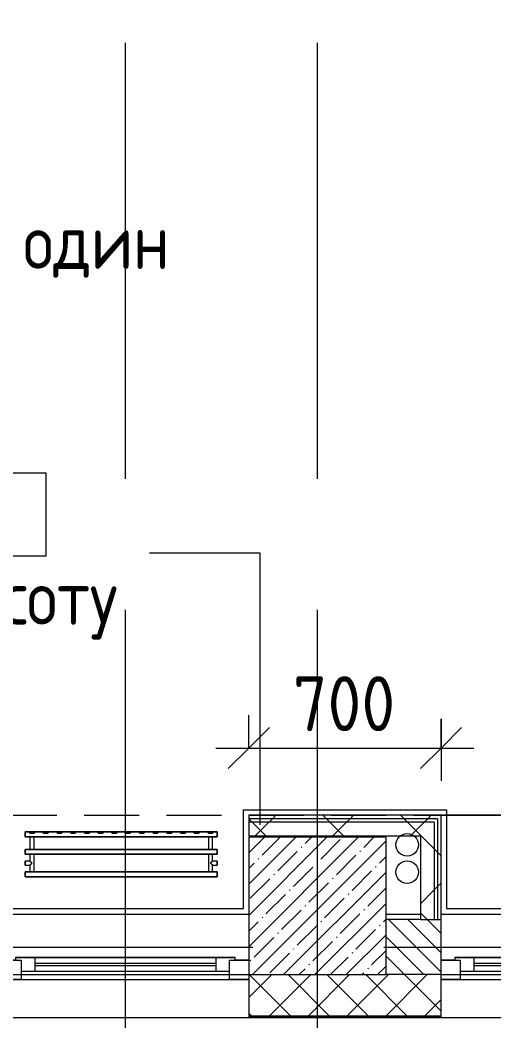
# Model space of a CAD drawing. Header units: millimetres. Extents: x 35787 to 244346, y -8553 to 29000.
# Drawn here: x 60076 to 61803, y -269 to 3376 of the extents above; entities that cross this region are included whole.
import ezdxf

# ---------------------------------------------------------------- set-up
doc = ezdxf.new("R2010")
doc.units = ezdxf.units.MM
doc.linetypes.add('ADSK_Штрих_ш2 п1', pattern=[300, 200, -100])
doc.linetypes.add('Осевая', pattern=[3175, 635, -476.25, 1587.5, -476.25])
for name, color, linetype, lineweight in [('A-ANNO-DIMS', 7, 'Continuous', 9), ('A-ANNO-DIMS-100', 7, 'Continuous', 9), ('A-DETL', 7, 'Continuous', 9), ('A-DETL-1', 7, 'ADSK_Штрих_ш2 п1', 9), ('A-GLAZ', 7, 'Continuous', 9), ('A-WALL', 7, 'Continuous', 9), ('A-WALL-1', 7, 'Continuous', 13), ('A-WALL-IDEN', 7, 'Continuous', 9), ('I-WALL', 7, 'Continuous', 9), ('S-COLS', 7, 'Continuous', 9), ('Оси', 7, 'Continuous', 9), ('Оси-2', 7, 'Осевая', 9)]:
    doc.layers.add(name, color=color, linetype=linetype, lineweight=lineweight)
for name, color, linetype, lineweight, true_color in [('A-FLOR-1', 7, 'Continuous', 9, 0xaaaaaa), ('A-WALL-3', 7, 'Continuous', 13, 0x008040), ('G-ANNO-TEXT-1', 7, 'Continuous', 9, 0x3c3c3c), ('I-WALL-3', 7, 'Continuous', 9, 0x008040), ('M-EQPM-1', 7, 'Continuous', 9, 0xaaaaaa)]:
    doc.layers.add(name, color=color, linetype=linetype, lineweight=lineweight, true_color=true_color)
doc.styles.add('GOST Common_1', font='GOST_Common.ttf', dxfattribs={"width": 0.9, "height": 200})
doc.styles.add('ISOCPEUR_1', font='isocpeur.ttf', dxfattribs={"width": 0.9, "height": 200})
doc.dimstyles.new('ISO-2_0_0_9К_Средний_округл2', dxfattribs={"dimscale": 304.8, "dimtxt": 199.196235, "dimasz": 0.492126, "dimexe": 0.393701, "dimexo": 0, "dimgap": 0, "dimtad": 1, "dimdec": 0, "dimrnd": 10, "dimzin": 0, "dimdsep": 46, "dimtxsty": 'ISOCPEUR_1', "dimblk1": 'OBLIQUE', "dimblk2": 'OBLIQUE', "dimsah": 1, "dimcen": 0.09, "dimdle": 0.393701, "dimazin": 0, "dimtfac": 1, "dimtdec": 4, "dimtix": 1, "dimtmove": 1, "dimatfit": 3, "dimfxl": 1, "dimtvp": 1, "dimtolj": 1, "dimtzin": 0, "dimarcsym": 2})
doc.dimstyles.new('ISO-2_0_0_9К_Средний_округл2_1', dxfattribs={"dimscale": 304.8, "dimtxt": 199.196235, "dimasz": 0.492126, "dimexe": 0.393701, "dimexo": 0, "dimgap": 0, "dimtad": 1, "dimdec": 0, "dimrnd": 10, "dimzin": 0, "dimdsep": 46, "dimtxsty": 'ISOCPEUR_1', "dimblk1": 'OBLIQUE', "dimblk2": 'OBLIQUE', "dimsah": 1, "dimcen": 0.09, "dimdle": 0.393701, "dimazin": 0, "dimtfac": 1, "dimtdec": 4, "dimtix": 1, "dimtmove": 0, "dimatfit": 3, "dimfxl": 1, "dimtvp": 1, "dimtolj": 1, "dimtzin": 0, "dimarcsym": 2})
pattern_1 = [(45, (0, 0), (-141.42136, 141.42136), []), (135, (0, 0), (-141.42136, -141.42136), [])]

# ---------------------------------------------------------------- blocks, each defined once
blk = doc.blocks.new('BSC_Колонна _Прямоугольная - 500х500-V9-План монтажа стен и перегородок 1 этажа  в осях 12-23')
at = {"layer": 'S-COLS'}
h = blk.add_hatch(dxfattribs=at)
h.set_pattern_fill('FP_11', color=256, style=0, pattern_type=2)
h.set_pattern_definition([(45, (-61160, -150), (-57.02463, 57.02463), []), (45, (-61102.975, -150), (-57.02463, 57.02463), [100.806, -20.161, 3.353, -16.808])])
h.paths.add_polyline_path([(-250, -250), (250, -250), (250, 250), (-250, 250), (-250, 46.3)])
for p, q in [((250, 250), (-250, 250)), ((-250, 250), (-250, -250)), ((250, -250), (250, 250)), ((-250, -250), (250, -250))]:
    blk.add_line(p, q, dxfattribs=at)
blk = doc.blocks.new('120_Окно_СКБ_1Ст - 120_Окно_СКБ_1Ст 900х2500_h_-V26-План монтажа стен и перегородок 1 этажа  в осях 12-23')
at = {"layer": 'A-GLAZ'}
for p, q in [((-450, -127), (-450, -57)), ((-450, -57), (-380, -57)), ((450, -57), (-450, -57)), ((-380, -57), (-380, -127)), ((380, -127), (380, -57)), ((380, -57), (450, -57)), ((450, -57), (450, -127)), ((380, -87), (-380, -87)), ((-380, -87), (-380, -127)), ((-330, -137), (-330, -87)), ((-330, -107), (330, -107)), ((330, -137), (330, -87)), ((380, -127), (380, -87)), ((-380, -127), (-450, -127)), ((-450, -127), (-400, -127)), ((-380, -127), (-400, -127)), ((-400, -127), (-400, -137)), ((-400, -137), (400, -137)), ((400, -137), (-400, -137)), ((330, -117), (-330, -117)), ((450, -127), (380, -127)), ((400, -127), (380, -127)), ((400, -127), (450, -127)), ((400, -137), (400, -127))]:
    blk.add_line(p, q, dxfattribs=at)
blk = doc.blocks.new('120_Окно_СКБ_2Ст - 120_Окно_СКБ_2Ст 2100х2500 _мал створка справа_-22445857-План монтажа стен и перегородок 1 этажа  в осях 12-23')
at = {"layer": 'A-GLAZ'}
for p, q in [((-1050, -127), (-1050, -57)), ((-1050, -57), (-980, -57)), ((1050, -57), (-1050, -57)), ((-980, -57), (-980, -127)), ((150, -127), (150, -57)), ((150, -57), (220, -57)), ((220, -57), (220, -127)), ((980, -127), (980, -57)), ((980, -57), (1050, -57)), ((1050, -57), (1050, -127)), ((150, -87), (-980, -87)), ((-980, -87), (-980, -127)), ((-930, -137), (-930, -87)), ((-930, -107), (100, -107)), ((100, -137), (100, -87)), ((150, -127), (150, -87)), ((980, -87), (220, -87)), ((220, -87), (220, -127)), ((270, -137), (270, -87)), ((270, -107), (930, -107)), ((930, -137), (930, -87)), ((980, -127), (980, -87)), ((-980, -127), (-1050, -127)), ((-1050, -127), (-1000, -127)), ((-980, -127), (-1000, -127)), ((-1000, -127), (-1000, -137)), ((-1000, -137), (170, -137)), ((170, -137), (-1000, -137)), ((100, -117), (-930, -117)), ((220, -127), (150, -127)), ((170, -127), (150, -127)), ((170, -127), (200, -127)), ((170, -137), (170, -127)), ((220, -127), (200, -127)), ((200, -127), (200, -137)), ((200, -137), (1000, -137)), ((1000, -137), (200, -137)), ((930, -117), (270, -117)), ((1050, -127), (980, -127)), ((1000, -127), (980, -127)), ((1000, -127), (1050, -127)), ((1000, -137), (1000, -127))]:
    blk.add_line(p, q, dxfattribs=at)
blk = doc.blocks.new('radiator_prado_classic_z_tip_30_po exemplyaru - Classic Z Тип 30-500-V54-План монтажа стен и перегородок 1 этажа  в осях 12-23')
at = {"layer": 'M-EQPM-1'}
for p, q in [((0, 228), (0, 210)), ((700, 228), (0, 228)), ((0, 210), (0, 228)), ((0, 228), (12.5, 228)), ((12.5, 228), (37.5, 228)), ((37.5, 228), (12.5, 228)), ((12.5, 228), (37.5, 228)), ((12.5, 228), (17.5, 223)), ((12.5, 228), (17.5, 223)), ((32.5, 223), (17.5, 223)), ((17.5, 223), (32.5, 223)), ((32.5, 223), (37.5, 228)), ((37.5, 228), (32.5, 223)), ((37.5, 228), (62.5, 228)), ((62.5, 228), (87.5, 228)), ((87.5, 228), (62.5, 228)), ((62.5, 228), (87.5, 228)), ((62.5, 228), (67.5, 223)), ((62.5, 228), (67.5, 223)), ((82.5, 223), (67.5, 223)), ((67.5, 223), (82.5, 223)), ((82.5, 223), (87.5, 228)), ((87.5, 228), (82.5, 223)), ((87.5, 228), (112.5, 228)), ((112.5, 228), (137.5, 228)), ((137.5, 228), (112.5, 228)), ((112.5, 228), (137.5, 228)), ((112.5, 228), (117.5, 223)), ((112.5, 228), (117.5, 223)), ((132.5, 223), (117.5, 223)), ((117.5, 223), (132.5, 223)), ((132.5, 223), (137.5, 228)), ((137.5, 228), (132.5, 223)), ((137.5, 228), (162.5, 228)), ((162.5, 228), (187.5, 228)), ((187.5, 228), (162.5, 228)), ((162.5, 228), (187.5, 228)), ((162.5, 228), (167.5, 223)), ((162.5, 228), (167.5, 223)), ((182.5, 223), (167.5, 223)), ((167.5, 223), (182.5, 223)), ((182.5, 223), (187.5, 228)), ((187.5, 228), (182.5, 223)), ((187.5, 228), (212.5, 228)), ((212.5, 228), (237.5, 228)), ((237.5, 228), (212.5, 228)), ((212.5, 228), (237.5, 228)), ((212.5, 228), (217.5, 223)), ((212.5, 228), (217.5, 223)), ((232.5, 223), (217.5, 223)), ((217.5, 223), (232.5, 223)), ((232.5, 223), (237.5, 228)), ((237.5, 228), (232.5, 223)), ((237.5, 228), (262.5, 228)), ((262.5, 228), (287.5, 228)), ((287.5, 228), (262.5, 228)), ((262.5, 228), (287.5, 228)), ((262.5, 228), (267.5, 223)), ((262.5, 228), (267.5, 223)), ((282.5, 223), (267.5, 223)), ((267.5, 223), (282.5, 223)), ((282.5, 223), (287.5, 228)), ((287.5, 228), (282.5, 223)), ((287.5, 228), (312.5, 228)), ((312.5, 228), (337.5, 228)), ((337.5, 228), (312.5, 228)), ((312.5, 228), (337.5, 228)), ((312.5, 228), (317.5, 223)), ((312.5, 228), (317.5, 223)), ((332.5, 223), (317.5, 223)), ((317.5, 223), (332.5, 223)), ((332.5, 223), (337.5, 228)), ((337.5, 228), (332.5, 223)), ((337.5, 228), (362.5, 228)), ((362.5, 228), (387.5, 228)), ((387.5, 228), (362.5, 228)), ((362.5, 228), (387.5, 228)), ((362.5, 228), (367.5, 223)), ((362.5, 228), (367.5, 223)), ((382.5, 223), (367.5, 223)), ((367.5, 223), (382.5, 223)), ((382.5, 223), (387.5, 228)), ((387.5, 228), (382.5, 223)), ((387.5, 228), (412.5, 228)), ((412.5, 228), (437.5, 228)), ((437.5, 228), (412.5, 228)), ((412.5, 228), (437.5, 228)), ((412.5, 228), (417.5, 223)), ((412.5, 228), (417.5, 223)), ((432.5, 223), (417.5, 223)), ((417.5, 223), (432.5, 223)), ((432.5, 223), (437.5, 228)), ((437.5, 228), (432.5, 223)), ((437.5, 228), (462.5, 228)), ((462.5, 228), (487.5, 228)), ((487.5, 228), (462.5, 228)), ((462.5, 228), (487.5, 228)), ((462.5, 228), (467.5, 223)), ((462.5, 228), (467.5, 223)), ((482.5, 223), (467.5, 223)), ((467.5, 223), (482.5, 223)), ((482.5, 223), (487.5, 228)), ((487.5, 228), (482.5, 223)), ((487.5, 228), (512.5, 228)), ((512.5, 228), (537.5, 228)), ((537.5, 228), (512.5, 228)), ((512.5, 228), (537.5, 228)), ((512.5, 228), (517.5, 223)), ((512.5, 228), (517.5, 223)), ((532.5, 223), (517.5, 223)), ((517.5, 223), (532.5, 223)), ((532.5, 223), (537.5, 228)), ((537.5, 228), (532.5, 223)), ((537.5, 228), (562.5, 228)), ((562.5, 228), (587.5, 228)), ((587.5, 228), (562.5, 228)), ((562.5, 228), (587.5, 228)), ((562.5, 228), (567.5, 223)), ((562.5, 228), (567.5, 223)), ((582.5, 223), (567.5, 223)), ((567.5, 223), (582.5, 223)), ((582.5, 223), (587.5, 228)), ((587.5, 228), (582.5, 223)), ((587.5, 228), (612.5, 228)), ((612.5, 228), (637.5, 228)), ((637.5, 228), (612.5, 228)), ((612.5, 228), (637.5, 228)), ((612.5, 228), (617.5, 223)), ((617.5, 223), (612.5, 228)), ((632.5, 223), (617.5, 223)), ((617.5, 223), (632.5, 223)), ((632.5, 223), (637.5, 228)), ((637.5, 228), (632.5, 223)), ((637.5, 228), (662.5, 228)), ((662.5, 228), (687.5, 228)), ((687.5, 228), (662.5, 228)), ((662.5, 228), (687.5, 228)), ((662.5, 228), (667.5, 223)), ((662.5, 228), (667.5, 223)), ((682.5, 223), (667.5, 223)), ((667.5, 223), (682.5, 223)), ((682.5, 223), (687.5, 228)), ((687.5, 228), (682.5, 223)), ((687.5, 228), (700, 228)), ((700, 210), (700, 228)), ((700, 228), (700, 210)), ((0, 210), (700, 210)), ((17.5, 210), (0, 210)), ((17.5, 210), (17.5, 164)), ((17.5, 210), (17.5, 164)), ((21.2, 210), (17.5, 210)), ((17.5, 210), (32.5, 210)), ((32.5, 210), (17.5, 210)), ((17.5, 210), (26.9, 210)), ((31.5, 210), (18.5, 210)), ((32.5, 210), (21.2, 210)), ((26.9, 210), (32.2, 210)), ((32.2, 210), (32.5, 210)), ((32.5, 164), (32.5, 210)), ((32.5, 164), (32.5, 210)), ((667.5, 210), (32.5, 210)), ((667.5, 210), (667.5, 164)), ((667.5, 210), (667.5, 164)), ((682.5, 210), (667.5, 210)), ((667.5, 210), (682.5, 210)), ((682.5, 210), (667.5, 210)), ((667.5, 210), (682.5, 210)), ((681.5, 210), (668.5, 210)), ((682.5, 164), (682.5, 210)), ((682.5, 164), (682.5, 210)), ((700, 210), (682.5, 210)), ((700, 164), (0, 164)), ((0, 164), (0, 146)), ((0, 146), (0, 164)), ((0, 164), (17.5, 164)), ((0, 146), (700, 146)), ((17.5, 146), (0, 146)), ((18.5, 164), (17.5, 164)), ((17.5, 164), (32.5, 164)), ((32.5, 164), (17.5, 164)), ((17.5, 164), (21.2, 164)), ((17.5, 146), (17.5, 121.5)), ((17.5, 146), (17.5, 121.5)), ((17.5, 146), (32.5, 146)), ((32.5, 146), (17.5, 146)), ((17.5, 146), (32.5, 146)), ((32.5, 146), (17.5, 146)), ((19.7, 164), (18.5, 164)), ((18.5, 164), (31.5, 164)), ((31.5, 146), (18.5, 146)), ((21.2, 164), (19.7, 164)), ((32.5, 164), (21.2, 164)), ((21.2, 164), (32.5, 164)), ((32.5, 164), (667.5, 164)), ((32.5, 82), (32.5, 146)), ((32.5, 82), (32.5, 146)), ((667.5, 146), (32.5, 146)), ((682.5, 164), (667.5, 164)), ((667.5, 164), (682.5, 164)), ((682.5, 164), (667.5, 164)), ((667.5, 164), (682.5, 164)), ((667.5, 146), (667.5, 82)), ((667.5, 146), (667.5, 82)), ((667.5, 146), (682.5, 146)), ((682.5, 146), (667.5, 146)), ((667.5, 146), (682.5, 146)), ((682.5, 146), (667.5, 146)), ((668.5, 164), (681.5, 164)), ((681.5, 146), (668.5, 146)), ((682.5, 164), (700, 164)), ((682.5, 121.5), (682.5, 146)), ((682.5, 121.5), (682.5, 146)), ((700, 146), (682.5, 146)), ((700, 146), (700, 164)), ((700, 164), (700, 146)), ((17.5, 121.5), (0, 121.5)), ((17.5, 121.5), (0, 121.5)), ((0, 121.5), (0, 121.2)), ((0, 106.5), (0, 121.5)), ((0, 121.2), (0, 106.8)), ((0, 121.2), (0, 120.5)), ((0, 120.5), (0, 121.2)), ((0, 121.2), (0, 121.2)), ((0, 120.5), (0, 119.3)), ((0, 119.3), (0, 120.5)), ((0, 119.3), (0, 117.8)), ((0, 117.8), (0, 119.3)), ((0, 117.8), (0, 115.9)), ((0, 115.9), (0, 117.8)), ((0, 115.9), (0, 114)), ((0, 114), (0, 115.9)), ((0, 114), (0, 112.1)), ((0, 112.1), (0, 114)), ((0, 112.1), (0, 110.2)), ((0, 110.2), (0, 112.1)), ((0, 110.2), (0, 108.7)), ((0, 108.7), (0, 110.2)), ((700, 121.5), (682.5, 121.5)), ((700, 121.5), (682.5, 121.5)), ((700, 121.5), (700, 106.5)), ((700, 121.2), (700, 121.5)), ((700, 121.5), (700, 121.2)), ((700, 121.2), (700, 121.5)), ((700, 120.5), (700, 121.2)), ((700, 121.2), (700, 120.5)), ((700, 106.8), (700, 121.2)), ((700, 119.3), (700, 120.5)), ((700, 120.5), (700, 119.3)), ((700, 117.8), (700, 119.3)), ((700, 119.3), (700, 117.8)), ((700, 115.9), (700, 117.8)), ((700, 117.8), (700, 115.9)), ((700, 114), (700, 115.9)), ((700, 115.9), (700, 114)), ((700, 112.1), (700, 114)), ((700, 114), (700, 112.1)), ((700, 110.2), (700, 112.1)), ((700, 112.1), (700, 106.8)), ((700, 108.7), (700, 110.2)), ((0, 108.7), (0, 106.8)), ((0, 106.8), (0, 108.7)), ((0, 106.8), (0, 106.5)), ((0, 106.8), (0, 106.8)), ((0, 106.5), (17.5, 106.5)), ((0, 106.5), (17.5, 106.5)), ((700, 82), (0, 82)), ((0, 82), (0, 64)), ((0, 64), (0, 82)), ((0, 82), (17.5, 82)), ((17.5, 106.5), (17.5, 82)), ((17.5, 106.5), (17.5, 82)), ((32.5, 82), (17.5, 82)), ((17.5, 82), (32.5, 82)), ((32.5, 82), (17.5, 82)), ((17.5, 82), (32.5, 82)), ((18.5, 82), (31.5, 82)), ((32.5, 82), (667.5, 82)), ((682.5, 82), (667.5, 82)), ((667.5, 82), (682.5, 82)), ((682.5, 82), (667.5, 82)), ((667.5, 82), (682.5, 82)), ((668.5, 82), (681.5, 82)), ((682.5, 82), (682.5, 106.5)), ((682.5, 106.5), (700, 106.5)), ((682.5, 82), (682.5, 106.5)), ((682.5, 106.5), (700, 106.5)), ((682.5, 82), (700, 82)), ((700, 107.5), (700, 108.7)), ((700, 106.8), (700, 107.5)), ((700, 106.5), (700, 106.8)), ((700, 106.8), (700, 106.5)), ((700, 106.5), (700, 106.8)), ((700, 64), (700, 82)), ((700, 82), (700, 64)), ((700, 64), (0, 64)), ((0, 64), (700, 64))]:
    blk.add_line(p, q, dxfattribs=at)
for points, knots in [([(17.8, 121.2), (17.7, 121.3), (17.7, 121.3), (17.5, 121.5), (17.5, 121.5), (17.5, 121.5)], [0.8571429, 0.8571429, 0.8571429, 0.8571429, 0.8928571, 0.9285714, 1, 1, 1, 1]), ([(17.5, 121.5), (17.5, 121.5), (17.5, 121.5), (17.7, 121.3), (17.7, 121.3), (17.8, 121.2)], [0, 0, 0, 0, 0.0714286, 0.1071429, 0.1428571, 0.1428571, 0.1428571, 0.1428571]), ([(17.5, 121.5), (17.5, 121.5), (17.5, 121.5), (17.7, 121.3), (17.7, 121.3), (17.8, 121.2)], [0, 0, 0, 0, 0.0714286, 0.1071429, 0.1428571, 0.1428571, 0.1428571, 0.1428571]), ([(25, 114), (24.5, 114.5), (23.6, 115.4), (22.4, 116.6), (21.6, 117.4), (21.1, 117.9), (20.8, 118.2), (20.5, 118.5), (20.2, 118.8), (19.8, 119.1), (19.6, 119.4), (19.3, 119.7), (19, 120), (18.7, 120.3), (18.5, 120.5), (18.3, 120.7), (18.1, 120.9), (17.9, 121.1), (17.8, 121.2), (17.7, 121.3), (17.5, 121.5), (17.5, 121.5), (17.5, 121.5)], [0, 0, 0, 0, 0.142857, 0.285714, 0.357143, 0.392857, 0.428571, 0.464286, 0.5, 0.535714, 0.571429, 0.607143, 0.642857, 0.678571, 0.714286, 0.75, 0.785714, 0.821429, 0.857143, 0.892857, 0.928571, 1, 1, 1, 1]), ([(17.5, 106.5), (17.5, 106.5), (17.5, 106.5), (17.7, 106.7), (17.8, 106.8), (17.9, 106.9), (18.1, 107.1), (18.3, 107.3), (18.5, 107.5), (18.7, 107.7), (19, 108), (19.3, 108.3), (19.6, 108.6), (19.8, 108.9), (20.3, 109.3), (20.7, 109.7), (21.1, 110.1), (21.6, 110.6), (22.4, 111.4), (23.6, 112.6), (24.5, 113.5), (25, 114)], [0, 0, 0, 0, 0.071429, 0.107143, 0.142857, 0.178571, 0.214286, 0.25, 0.285714, 0.321429, 0.357143, 0.392857, 0.428571, 0.464286, 0.5, 0.571429, 0.607143, 0.642857, 0.714286, 0.857143, 1, 1, 1, 1]), ([(17.8, 121.2), (17.8, 121.2), (17.9, 121.1), (18.1, 120.9), (18.3, 120.7), (18.5, 120.5), (18.7, 120.3), (19, 120), (19.3, 119.7), (19.6, 119.4), (19.8, 119.1), (20.3, 118.7), (20.7, 118.3), (21.1, 117.9), (21.6, 117.4), (22.4, 116.6), (23.1, 115.9), (23.6, 115.4)], [0.1428571, 0.1428571, 0.1428571, 0.1428571, 0.1785714, 0.2142857, 0.25, 0.2857143, 0.3214286, 0.3571429, 0.3928571, 0.4285714, 0.4642857, 0.5, 0.5714286, 0.6071429, 0.6428571, 0.7142857, 0.8571429, 0.8571429, 0.8571429, 0.8571429]), ([(22.1, 111.1), (21.9, 110.9), (21.6, 110.6), (21.1, 110.1), (20.8, 109.8), (20.5, 109.5), (20.2, 109.2), (19.8, 108.9), (19.6, 108.6), (19.3, 108.3), (19, 108), (18.7, 107.7), (18.5, 107.5), (18.3, 107.3), (18.1, 107.1), (17.9, 106.9), (17.8, 106.8), (17.8, 106.8)], [0.2857143, 0.2857143, 0.2857143, 0.2857143, 0.3571429, 0.3928571, 0.4285714, 0.4642857, 0.5, 0.5357143, 0.5714286, 0.6071429, 0.6428571, 0.6785714, 0.7142857, 0.75, 0.7857143, 0.8214286, 0.8571429, 0.8571429, 0.8571429, 0.8571429]), ([(17.8, 106.8), (17.8, 106.8), (17.9, 106.9), (18.1, 107.1), (18.3, 107.3), (18.5, 107.5), (18.7, 107.7), (19, 108), (19.3, 108.3), (19.6, 108.6), (19.9, 108.8), (20.3, 109.3), (20.6, 109.6), (20.8, 109.8)], [0.1428571, 0.1428571, 0.1428571, 0.1428571, 0.1785714, 0.2142857, 0.25, 0.2857143, 0.3214286, 0.3571429, 0.3928571, 0.4285714, 0.4642857, 0.5, 0.5714286, 0.5714286, 0.5714286, 0.5714286]), ([(19.6, 119.4), (19.7, 119.3), (19.9, 119.2), (20.3, 118.7), (20.6, 118.4), (20.8, 118.2)], [0.4285714, 0.4285714, 0.4285714, 0.4285714, 0.4642857, 0.5, 0.5714286, 0.5714286, 0.5714286, 0.5714286]), ([(22.1, 116.9), (21.9, 117.1), (21.6, 117.4), (21.1, 117.9), (20.9, 118.1), (20.8, 118.2)], [0.2857143, 0.2857143, 0.2857143, 0.2857143, 0.3571429, 0.3928571, 0.4285714, 0.4285714, 0.4285714, 0.4285714]), ([(20.8, 118.2), (20.9, 118.1), (21.1, 117.9), (21.6, 117.4), (21.9, 117.1), (22.1, 116.9)], [0.5714286, 0.5714286, 0.5714286, 0.5714286, 0.6071429, 0.6428571, 0.7142857, 0.7142857, 0.7142857, 0.7142857]), ([(20.8, 109.8), (20.9, 109.9), (21.1, 110.1), (21.6, 110.6), (21.9, 110.9), (22.1, 111.1)], [0.5714286, 0.5714286, 0.5714286, 0.5714286, 0.6071429, 0.6428571, 0.7142857, 0.7142857, 0.7142857, 0.7142857]), ([(22.1, 111.1), (21.9, 110.9), (21.6, 110.6), (21.1, 110.1), (20.9, 109.9), (20.8, 109.8)], [0.2857143, 0.2857143, 0.2857143, 0.2857143, 0.3571429, 0.3928571, 0.4285714, 0.4285714, 0.4285714, 0.4285714]), ([(675, 114), (675.5, 114.5), (676.4, 115.4), (677.6, 116.6), (678.4, 117.4), (678.9, 117.9), (679.2, 118.2), (679.5, 118.5), (679.8, 118.8), (680.1, 119.2), (680.4, 119.4), (680.7, 119.7), (681, 120), (681.3, 120.3), (681.5, 120.5), (681.7, 120.7), (681.9, 120.9), (682.1, 121.1), (682.2, 121.2), (682.3, 121.3), (682.5, 121.5), (682.5, 121.5), (682.5, 121.5)], [0, 0, 0, 0, 0.142857, 0.285714, 0.357143, 0.392857, 0.428571, 0.464286, 0.5, 0.535714, 0.571429, 0.607143, 0.642857, 0.678571, 0.714286, 0.75, 0.785714, 0.821429, 0.857143, 0.892857, 0.928571, 1, 1, 1, 1]), ([(682.5, 106.5), (682.5, 106.5), (682.5, 106.5), (682.3, 106.7), (682.2, 106.8), (682.1, 106.9), (681.9, 107.1), (681.7, 107.3), (681.5, 107.5), (681.3, 107.7), (681, 108), (680.7, 108.3), (680.4, 108.6), (680.1, 108.8), (679.7, 109.3), (679.3, 109.7), (678.9, 110.1), (678.4, 110.6), (677.6, 111.4), (676.4, 112.6), (675.5, 113.5), (675, 114)], [0, 0, 0, 0, 0.071429, 0.107143, 0.142857, 0.178571, 0.214286, 0.25, 0.285714, 0.321429, 0.357143, 0.392857, 0.428571, 0.464286, 0.5, 0.571429, 0.607143, 0.642857, 0.714286, 0.857143, 1, 1, 1, 1]), ([(682.2, 121.2), (682.2, 121.2), (682.1, 121.1), (681.9, 120.9), (681.7, 120.7), (681.5, 120.5), (681.3, 120.3), (681, 120), (680.7, 119.7), (680.4, 119.4), (680.1, 119.2), (679.7, 118.7), (679.3, 118.3), (678.9, 117.9), (678.4, 117.4), (677.6, 116.6), (676.9, 115.9), (676.4, 115.4)], [0.1428571, 0.1428571, 0.1428571, 0.1428571, 0.1785714, 0.2142857, 0.25, 0.2857143, 0.3214286, 0.3571429, 0.3928571, 0.4285714, 0.4642857, 0.5, 0.5714286, 0.6071429, 0.6428571, 0.7142857, 0.8571429, 0.8571429, 0.8571429, 0.8571429]), ([(682.2, 121.2), (682.2, 121.2), (682.1, 121.1), (681.9, 120.9), (681.7, 120.7), (681.5, 120.5), (681.3, 120.3), (681, 120), (680.7, 119.7), (680.4, 119.4), (680.1, 119.2), (679.7, 118.7), (679.3, 118.3), (678.9, 117.9), (678.4, 117.4), (677.6, 116.6), (676.9, 115.9), (676.4, 115.4)], [0.1428571, 0.1428571, 0.1428571, 0.1428571, 0.1785714, 0.2142857, 0.25, 0.2857143, 0.3214286, 0.3571429, 0.3928571, 0.4285714, 0.4642857, 0.5, 0.5714286, 0.6071429, 0.6428571, 0.7142857, 0.8571429, 0.8571429, 0.8571429, 0.8571429]), ([(676.4, 115.4), (676.9, 115.9), (677.6, 116.6), (678.4, 117.4), (678.9, 117.9), (679.2, 118.2), (679.5, 118.5), (679.8, 118.8), (680.1, 119.2), (680.4, 119.4), (680.7, 119.7), (681, 120), (681.3, 120.3), (681.5, 120.5), (681.7, 120.7), (681.9, 120.9), (682.1, 121.1), (682.2, 121.2), (682.2, 121.2)], [0.1428571, 0.1428571, 0.1428571, 0.1428571, 0.2857143, 0.3571429, 0.3928571, 0.4285714, 0.4642857, 0.5, 0.5357143, 0.5714286, 0.6071429, 0.6428571, 0.6785714, 0.7142857, 0.75, 0.7857143, 0.8214286, 0.8571429, 0.8571429, 0.8571429, 0.8571429]), ([(677.9, 111.1), (678.1, 110.9), (678.4, 110.6), (678.9, 110.1), (679.2, 109.8), (679.5, 109.5), (679.8, 109.2), (680.1, 108.8), (680.4, 108.6), (680.7, 108.3), (681, 108), (681.3, 107.7), (681.5, 107.5), (681.7, 107.3), (681.9, 107.1), (682.1, 106.9), (682.2, 106.8), (682.2, 106.8)], [0.2857143, 0.2857143, 0.2857143, 0.2857143, 0.3571429, 0.3928571, 0.4285714, 0.4642857, 0.5, 0.5357143, 0.5714286, 0.6071429, 0.6428571, 0.6785714, 0.7142857, 0.75, 0.7857143, 0.8214286, 0.8571429, 0.8571429, 0.8571429, 0.8571429]), ([(677.9, 111.1), (678.1, 110.9), (678.4, 110.6), (678.9, 110.1), (679.2, 109.8), (679.5, 109.5), (679.8, 109.2), (680.1, 108.8), (680.4, 108.6), (680.7, 108.3), (681, 108), (681.3, 107.7), (681.5, 107.5), (681.7, 107.3), (681.9, 107.1), (682.1, 106.9), (682.2, 106.8), (682.2, 106.8)], [0.2857143, 0.2857143, 0.2857143, 0.2857143, 0.3571429, 0.3928571, 0.4285714, 0.4642857, 0.5, 0.5357143, 0.5714286, 0.6071429, 0.6428571, 0.6785714, 0.7142857, 0.75, 0.7857143, 0.8214286, 0.8571429, 0.8571429, 0.8571429, 0.8571429]), ([(682.2, 106.8), (682.2, 106.8), (682.1, 106.9), (681.9, 107.1), (681.7, 107.3), (681.5, 107.5), (681.3, 107.7), (681, 108), (680.7, 108.3), (680.4, 108.6), (680.1, 108.8), (679.7, 109.3), (679.3, 109.7), (678.9, 110.1), (678.4, 110.6), (678.1, 110.9), (677.9, 111.1)], [0.1428571, 0.1428571, 0.1428571, 0.1428571, 0.1785714, 0.2142857, 0.25, 0.2857143, 0.3214286, 0.3571429, 0.3928571, 0.4285714, 0.4642857, 0.5, 0.5714286, 0.6071429, 0.6428571, 0.7142857, 0.7142857, 0.7142857, 0.7142857]), ([(682.5, 121.5), (682.5, 121.5), (682.5, 121.5), (682.3, 121.3), (682.3, 121.3), (682.2, 121.2)], [0, 0, 0, 0, 0.0714286, 0.1071429, 0.1428571, 0.1428571, 0.1428571, 0.1428571]), ([(682.5, 121.5), (682.5, 121.5), (682.5, 121.5), (682.3, 121.3), (682.3, 121.3), (682.2, 121.2)], [0, 0, 0, 0, 0.0714286, 0.1071429, 0.1428571, 0.1428571, 0.1428571, 0.1428571]), ([(682.2, 121.2), (682.3, 121.3), (682.3, 121.3), (682.5, 121.5), (682.5, 121.5), (682.5, 121.5)], [0.8571429, 0.8571429, 0.8571429, 0.8571429, 0.8928571, 0.9285714, 1, 1, 1, 1]), ([(17.5, 106.5), (17.5, 106.5), (17.5, 106.5), (17.7, 106.7), (17.7, 106.7), (17.8, 106.8)], [0, 0, 0, 0, 0.0714286, 0.1071429, 0.1428571, 0.1428571, 0.1428571, 0.1428571]), ([(17.8, 106.8), (17.7, 106.7), (17.7, 106.7), (17.5, 106.5), (17.5, 106.5), (17.5, 106.5)], [0.8571429, 0.8571429, 0.8571429, 0.8571429, 0.8928571, 0.9285714, 1, 1, 1, 1]), ([(17.8, 106.8), (17.7, 106.7), (17.7, 106.7), (17.5, 106.5), (17.5, 106.5), (17.5, 106.5)], [0.8571429, 0.8571429, 0.8571429, 0.8571429, 0.8928571, 0.9285714, 1, 1, 1, 1]), ([(682.2, 106.8), (682.3, 106.7), (682.3, 106.7), (682.5, 106.5), (682.5, 106.5), (682.5, 106.5)], [0.8571429, 0.8571429, 0.8571429, 0.8571429, 0.8928571, 0.9285714, 1, 1, 1, 1]), ([(682.2, 106.8), (682.3, 106.7), (682.3, 106.7), (682.5, 106.5), (682.5, 106.5), (682.5, 106.5)], [0.8571429, 0.8571429, 0.8571429, 0.8571429, 0.8928571, 0.9285714, 1, 1, 1, 1]), ([(682.5, 106.5), (682.5, 106.5), (682.5, 106.5), (682.3, 106.7), (682.3, 106.7), (682.2, 106.8)], [0, 0, 0, 0, 0.0714286, 0.1071429, 0.1428571, 0.1428571, 0.1428571, 0.1428571])]:
    blk.add_open_spline(points, degree=3, knots=knots, dxfattribs=at)
for points in [[(20.8, 118.2), (20.7, 118.3), (20.5, 118.5), (20.2, 118.8), (19.9, 119.2), (19.6, 119.4), (19.3, 119.7), (19, 120), (18.7, 120.3), (18.5, 120.5), (18.3, 120.7), (18.1, 120.9), (17.9, 121.1), (17.8, 121.2), (17.8, 121.2)], [(17.8, 121.2), (17.8, 121.2), (17.9, 121.1), (18.1, 120.9), (18.3, 120.7), (18.5, 120.5), (18.7, 120.3), (19, 120), (19.3, 119.7), (19.5, 119.5), (19.6, 119.4)], [(20.8, 109.8), (20.7, 109.7), (20.5, 109.5), (20.2, 109.2), (19.9, 108.8), (19.6, 108.6), (19.3, 108.3), (19, 108), (18.7, 107.7), (18.5, 107.5), (18.3, 107.3), (18.1, 107.1), (17.9, 106.9), (17.8, 106.8), (17.8, 106.8)], [(23.6, 115.4), (23.1, 115.9), (22.6, 116.4), (22.1, 116.9)], [(22.1, 116.9), (22.6, 116.4), (23.1, 115.9), (23.6, 115.4)], [(25, 114), (24.5, 113.5), (23.6, 112.6), (22.6, 111.6), (22.1, 111.1)], [(22.1, 111.1), (22.6, 111.6), (23.1, 112.1), (23.6, 112.6)], [(23.6, 112.6), (23.1, 112.1), (22.6, 111.6), (22.1, 111.1)], [(25, 114), (24.5, 114.5), (24, 115), (23.6, 115.4)], [(23.6, 115.4), (24, 115), (24.5, 114.5), (25, 114)], [(23.6, 115.4), (24, 115), (24.5, 114.5), (25, 114)], [(23.6, 112.6), (24, 113), (24.5, 113.5), (25, 114)], [(25, 114), (24.5, 113.5), (24, 113), (23.6, 112.6)], [(676.4, 115.4), (676, 115), (675.5, 114.5), (675, 114)], [(676.4, 115.4), (676, 115), (675.5, 114.5), (675, 114)], [(675, 114), (675.5, 114.5), (676, 115), (676.4, 115.4)], [(675, 114), (675.5, 113.5), (676.4, 112.6), (677.4, 111.6), (677.9, 111.1)], [(675, 114), (675.5, 113.5), (676.4, 112.6), (677.4, 111.6), (677.9, 111.1)], [(676.4, 112.6), (676, 113), (675.5, 113.5), (675, 114)], [(677.9, 111.1), (677.4, 111.6), (676.9, 112.1), (676.4, 112.6)]]:
    blk.add_open_spline(points, degree=3, dxfattribs=at)
blk = doc.blocks.new('DIMBLOCK42-План монтажа стен и перегородок 1 этажа  в осях 12-23')
at = {"layer": 'A-ANNO-DIMS-100'}
for p, q in [((60910, 722), (60910, 845)), ((61610, 831.1), (61610, 605)), ((61610, 725), (61610, 831.1)), ((60790, 725), (61730, 725)), ((60910, 725), (60910, 722))]:
    blk.add_line(p, q, dxfattribs=at)
at = {"layer": 'A-ANNO-DIMS-100', "lineweight": 20}
for p, q in [((60910, 725), (60985, 800)), ((61610, 725), (61685, 800)), ((60910, 725), (60835, 650)), ((61610, 725), (61535, 650))]:
    blk.add_line(p, q, dxfattribs=at)
at = {"layer": 'A-ANNO-DIMS-100', "color": 0, "insert": (61070.4, 986.3), "char_height": 200, "width": 455.087, "attachment_point": 1, "line_spacing_factor": 1.149209, "style": 'ISOCPEUR_1'}
blk.add_mtext('700', dxfattribs=at)
blk = doc.blocks.new('_Oblique')
at = {"color": 0, "linetype": 'ByBlock', "lineweight": -2}
blk.add_line((-0.5, -0.5), (0.5, 0.5), dxfattribs=at)
blk = doc.blocks.new('DIMBLOCK43-План монтажа стен и перегородок 1 этажа  в осях 12-23')
at = {"layer": 'A-ANNO-DIMS-100'}
for p, q in [((62422.1, 1002.5), (62422.1, 523.3)), ((61998, 600), (61998, -20)), ((62422.1, 523.3), (61998, 290)), ((61610, 480), (62118, 480)), ((61998, 480), (61610, 480)), ((62104.1, 100), (61878, 100)), ((61998, 100), (62104.1, 100))]:
    blk.add_line(p, q, dxfattribs=at)
at = {"layer": 'A-ANNO-DIMS-100', "lineweight": 20}
for p, q in [((61998, 480), (61923, 555)), ((61998, 480), (62073, 405)), ((61998, 100), (61923, 175)), ((61998, 100), (62073, 25))]:
    blk.add_line(p, q, dxfattribs=at)
at = {"layer": 'A-ANNO-DIMS-100', "color": 0, "insert": (62160.8, 623.3), "char_height": 200, "width": 455.087, "attachment_point": 1, "rotation": 90, "line_spacing_factor": 1.149209, "style": 'ISOCPEUR_1'}
blk.add_mtext('380', dxfattribs=at)
blk = doc.blocks.new('М_стена2 - Типоразмер-30678229-План монтажа стен и перегородок 1 этажа  в осях 12-23')
at = {"layer": 'A-WALL-IDEN'}
for p, q in [((3.258, 1.523), (-3.273, 1.523)), ((-3.273, 1.523), (-3.273, -1.477)), ((3.258, -1.477), (3.258, 1.523)), ((-3.273, -1.477), (3.258, -1.477))]:
    blk.add_line(p, q, dxfattribs=at)

msp = doc.modelspace()

# ---------------------------------------------------------------- hatches: boundary and pattern name
at = {"layer": 'A-WALL'}
h = msp.add_hatch(dxfattribs=at)
h.set_pattern_fill('FP_21', color=256, style=0, pattern_type=2)
h.set_pattern_definition([(135, (0, 0), (-35.35534, -35.35534), [])])
h.paths.add_polyline_path([(59260, -100), (60010, -100), (60010, 100), (59260, 100)])
h.paths.add_polyline_path([(65410, -100), (65410, 100), (65160, 100), (65160, -100), (65263.5, -100)])
h.paths.add_polyline_path([(53310, -100), (53310, 100), (52410, 100), (52410, -100), (52930, -100)])
h.paths.add_polyline_path([(56910, -100), (57160, -100), (57160, 100), (56910, 100), (56910, -33.3)])
h.paths.add_polyline_path([(61410, -100), (61610, -100), (61610, 100), (61410, 100), (61410, -42.9)])
h.paths.add_polyline_path([(64260, -100), (64260, 100), (63710, 100), (63710, -100), (63812.5, -100)])
h.paths.add_polyline_path([(51910, -100), (51910, 100), (51871.5, 100), (51871.5, -100)])
h.paths.add_polyline_path([(49302.5, -100), (49771.5, -100), (49771.5, 100), (49060, 100), (49060, -100)])
h.paths.add_polyline_path([(48160, -100), (48160, 100), (47910, 100), (47910, -100)])
h = msp.add_hatch(dxfattribs=at)
h.set_pattern_fill('FP_17', color=256, style=0, pattern_type=2)
h.set_pattern_definition([(45, (0, 0), (-70.71068, 70.71068), []), (135, (0, 0), (-70.71068, -70.71068), [])])
h.paths.add_polyline_path([(59260, -250), (60010, -250), (60010, -100), (59260, -100)])
h.paths.add_polyline_path([(75700, -250), (75700, -100), (73980, -100), (73980, -250), (75420.5, -250)])
h.paths.add_polyline_path([(61610, -250), (61610, -100), (60910, -100), (60910.5, -250), (61410, -250)])
h.paths.add_polyline_path([(65410, -250), (66160, -250), (66160, -100), (65160, -100), (65160, -250), (65263.5, -250)])
h.paths.add_polyline_path([(56557.5, -250), (57160, -250), (57160, -100), (56410, -100), (56410, -250)])
h.paths.add_polyline_path([(72280, -250), (72280, -100), (71560, -100), (71560, -250), (71793, -250)])
h.paths.add_polyline_path([(63710, -250), (64260, -250), (64260, -100), (63710, -100)])
h.paths.add_polyline_path([(70342, -250), (70660, -250), (70660, -100), (67060, -100), (67060, -250), (67440, -250)])
h.paths.add_polyline_path([(51871.5, -250), (53310, -250), (53310, -100), (51871.5, -100)])
h.paths.add_polyline_path([(47410, -250), (48160, -250), (48160, -100), (47410, -100)])
h.paths.add_polyline_path([(49771.5, -250), (49771.5, -100), (49060, -100), (49060, -250), (49302.5, -250)])
h.paths.add_polyline_path([(44310, -250), (44310, -100), (42737.5, -100), (42737.5, -250), (44224.1, -250)])
h.paths.add_polyline_path([(40596.6, -250), (40637.5, -250), (40637.5, -100), (39940, -100), (39940, -250)])
h.paths.add_polyline_path([(39040, -250), (39040, -100), (38742.7, -100), (38742.7, -250)])
at = {"layer": 'I-WALL-3'}
h = msp.add_hatch(dxfattribs=at)
h.set_pattern_fill('FP_78', color=256, style=0, pattern_type=2)
h.set_pattern_definition(pattern_1)
h.paths.add_polyline_path([(61610, 467.5), (61610, 480), (60910, 480), (60910.5, 467.5), (61597.5, 467.5)])
h = msp.add_hatch(dxfattribs=at)
h.set_pattern_fill('FP_78', color=256, style=0, pattern_type=2)
h.set_pattern_definition(pattern_1)
h.paths.add_polyline_path([(61597.5, 455), (61597.5, 467.5), (60910, 467.5), (60910.5, 455), (61585, 455)])
h = msp.add_hatch(dxfattribs=at)
h.set_pattern_fill('FP_78', color=256, style=0, pattern_type=2)
h.set_pattern_definition(pattern_1)
h.paths.add_polyline_path([(61585, 405), (61585, 455), (60910, 454.9), (60910.5, 405), (61535, 405)])
h = msp.add_hatch(dxfattribs=at)
h.set_pattern_fill('FP_78', color=256, style=0, pattern_type=2)
h.set_pattern_definition(pattern_1)
h.paths.add_polyline_path([(61597.5, 100), (61597.5, 455), (61585, 455), (61585, 100)])
h = msp.add_hatch(dxfattribs=at)
h.set_pattern_fill('FP_78', color=256, style=0, pattern_type=2)
h.set_pattern_definition(pattern_1)
h.paths.add_polyline_path([(61597.5, 100), (61610, 100), (61610, 467.5), (61597.5, 467.5), (61597.5, 405)])
h = msp.add_hatch(dxfattribs=at)
h.set_pattern_fill('FP_78', color=256, style=0, pattern_type=2)
h.set_pattern_definition(pattern_1)
h.paths.add_polyline_path([(61585, 100), (61585, 405), (61535, 405), (61535, 100)])

# ---------------------------------------------------------------- linework, layer by layer
at = {"layer": 'A-DETL'}
for centre in [(61486.9, 372.6), (61486.9, 272.6)]:
    msp.add_circle(centre, 41, dxfattribs=at)
at = {"layer": 'A-DETL-1'}
msp.add_line((51910, 480), (61610, 480), dxfattribs=at)
at = {"layer": 'A-FLOR-1'}
for p, q in [((60890, 140), (60890, 500)), ((60890, 500), (61630, 500)), ((61630, 500), (61630, 140)), ((57180, 140), (60890, 140)), ((61630, 140), (65390, 140))]:
    msp.add_line(p, q, dxfattribs=at)
at = {"layer": 'A-WALL'}
for p, q in [((61535, 100), (61410, 100)), ((61610, -258), (61610, 100)), ((60010, -100), (60910, -100)), ((60910, -100), (60910, -258)), ((61610, -100), (63710, -100)), ((64260, -258), (49771.5, -258))]:
    msp.add_line(p, q, dxfattribs=at)
at = {"layer": 'A-WALL-1'}
for p, q in [((61610, -100), (61410, -100)), ((60910, -250), (61610, -250)), ((60910, -253), (61610, -253))]:
    msp.add_line(p, q, dxfattribs=at)
at = {"layer": 'A-WALL-3'}
for p, q in [((61597.5, 467.5), (60910, 467.5)), ((61585, 455), (60910, 455)), ((61585, 455), (61585, 100)), ((61597.5, 467.5), (61597.5, 100))]:
    msp.add_line(p, q, dxfattribs=at)
at = {"layer": 'A-WALL-IDEN'}
for p, q in [((60950.9, 1435), (60547.7, 1435)), ((60950.9, 445.3), (60950.9, 1435))]:
    msp.add_line(p, q, dxfattribs=at)
at = {"layer": 'I-WALL'}
for p, q in [((57160, 120), (60910, 120)), ((61410, 120), (61535, 120)), ((61610, 120), (65410, 120))]:
    msp.add_line(p, q, dxfattribs=at)
at = {"layer": 'I-WALL-3'}
for p, q in [((61610, 480), (60910, 480)), ((60910, 480), (60910, 405)), ((61610, 100), (61610, 480)), ((60910, 405), (61535, 405)), ((61535, 405), (61535, 100)), ((61535, 100), (61610, 100))]:
    msp.add_line(p, q, dxfattribs=at)
at = {"layer": 'Оси'}
for p, q in [((60460, -1906.3), (60460, 593.7)), ((61160, -1906.3), (61160, 593.7))]:
    msp.add_line(p, q, dxfattribs=at)
at = {"layer": 'Оси-2'}
for p, q in [((60460, 593.7), (60460, 24898.1)), ((61160, 593.7), (61160, 24898.1)), ((39176.2, 0), (82200, 0))]:
    msp.add_line(p, q, dxfattribs=at)

# ---------------------------------------------------------------- block references
at = {"layer": 'A-GLAZ', "rotation": 180}
for name, p in [('120_Окно_СКБ_1Ст - 120_Окно_СКБ_1Ст 900х2500_h_-V26-План монтажа стен и перегородок 1 этажа  в осях 12-23', (60460, -175)), ('120_Окно_СКБ_2Ст - 120_Окно_СКБ_2Ст 2100х2500 _мал створка справа_-22445857-План монтажа стен и перегородок 1 этажа  в осях 12-23', (62660, -175))]:
    msp.add_blockref(name, p, dxfattribs=at)
at = {"layer": 'A-WALL-IDEN', "xscale": 99.99999999999993, "yscale": 99.99999999999993, "zscale": 99.99999999999993}
msp.add_blockref('М_стена2 - Типоразмер-30678229-План монтажа стен и перегородок 1 этажа  в осях 12-23', (59845.7, 1573), dxfattribs=at)
at = {"layer": 'M-EQPM-1'}
msp.add_blockref('radiator_prado_classic_z_tip_30_po exemplyaru - Classic Z Тип 30-500-V54-План монтажа стен и перегородок 1 этажа  в осях 12-23', (60095, 192), dxfattribs=at)
at = {"layer": 'S-COLS'}
msp.add_blockref('BSC_Колонна _Прямоугольная - 500х500-V9-План монтажа стен и перегородок 1 этажа  в осях 12-23', (61160, 150), dxfattribs=at)

# ---------------------------------------------------------------- texts
at = {"layer": 'A-WALL-IDEN', "insert": (59732.1, 1374.1), "char_height": 200, "width": 981.265, "attachment_point": 1, "style": 'GOST Common_1'}
msp.add_mtext('высоту', dxfattribs=at)
at = {"layer": 'G-ANNO-TEXT-1', "char_height": 200, "attachment_point": 1, "style": 'GOST Common_1'}
for s, insert, width in [('\\fGOST Common|b0|i0|c204|p34|;\\W.9; ', (60611.6, 2669.4), 79.367), ('один', (60087.7, 2669.4), 634.937)]:
    msp.add_mtext(s, dxfattribs=dict(at, insert=insert, width=width))

# ---------------------------------------------------------------- dimensions: what is measured, and where the dimension line sits
at = {"layer": 'A-ANNO-DIMS'}
dim = msp.add_linear_dim(base=(61998, 100), p1=(61610, 480), p2=(62104.1, 100), angle=90, dimstyle='ISO-2_0_0_9К_Средний_округл2', override={"dimpost": '<>', "dimfxl": 623.300061}, dxfattribs=at)
dim.commit()
dim.dimension.update_dxf_attribs({"geometry": 'DIMBLOCK43-План монтажа стен и перегородок 1 этажа  в осях 12-23', "text_midpoint": (62294.1, 850.8), "dimtype": 160, "text_rotation": 90})
dim = msp.add_linear_dim(base=(61610, 725), p1=(60910, 722), p2=(61610, 831.1), dimstyle='ISO-2_0_0_9К_Средний_округл2_1', override={"dimpost": '<>', "dimfxl": 708.453367}, dxfattribs=at)
dim.commit()
dim.dimension.update_dxf_attribs({"geometry": 'DIMBLOCK42-План монтажа стен и перегородок 1 этажа  в осях 12-23', "text_midpoint": (61260, 825)})

doc.saveas('drawing.dxf')
